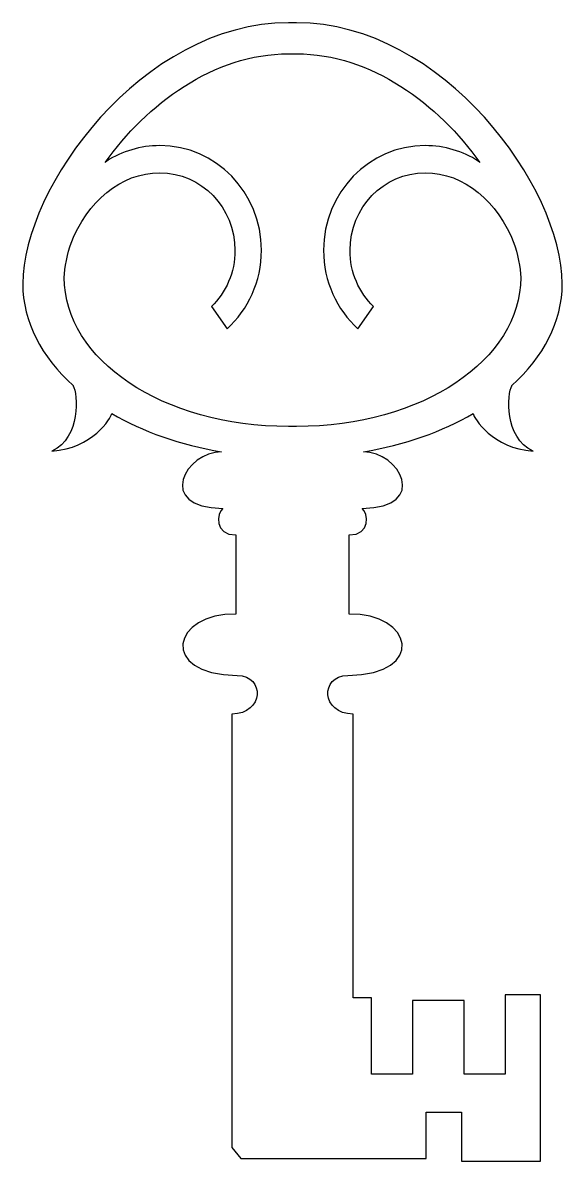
# Model space of a CAD drawing. Header units: centimetres. Extents: x -4.8 to 4.8, y -10.1 to 10.1.
import ezdxf

# ---------------------------------------------------------------- set-up
doc = ezdxf.new("R2010")
doc.units = ezdxf.units.CM
doc.header["$MEASUREMENT"] = 0
doc.layers.add('Camada 1', color=7, linetype='Continuous')

msp = doc.modelspace()

# ---------------------------------------------------------------- linework, layer by layer
at = {"layer": 'Camada 1'}
for points, knots in [([(-1.07437, -9.84201), (-1.07437, -9.84201), (-1.07437, -2.16457), (-1.07437, -2.16457), (-1.07437, -2.16457), (-0.50702, -2.1525), (-0.48287, -1.48856), (-0.9778, -1.47649), (-0.9778, -1.47649), (-2.40224, -1.46442), (-2.11252, -0.3659), (-1.00196, -0.39003), (-1.00196, -0.39003), (-1.00196, -0.39003), (-1.00196, 1.01025), (-1.00196, 1.01025), (-1.00196, 1.01025), (-1.38825, 1.01025), (-1.35203, 1.39654), (-1.23133, 1.48102), (-1.23133, 1.48102), (-2.45056, 1.49311), (-1.88318, 2.49504), (-1.25623, 2.48146), (-1.25623, 2.48146), (-1.98881, 2.60555), (-2.65275, 2.84248), (-3.20124, 3.16237), (-3.20124, 3.16237), (-3.20124, 3.16237), (-3.20124, 3.16237), (-3.20124, 3.16237), (-3.20124, 3.16237), (-3.21331, 3.07786), (-3.54906, 2.54332), (-4.26127, 2.49504), (-4.26127, 2.49504), (-3.74218, 2.73647), (-3.80256, 3.50903), (-3.88704, 3.65389), (-3.88704, 3.65389), (-3.88704, 3.65389), (-3.88479, 3.65614), (-3.88479, 3.65614), (-3.88479, 3.65614), (-4.44683, 4.16313), (-4.77803, 4.78672), (-4.77803, 5.46043), (-4.77803, 5.46043), (-4.77803, 7.16027), (-2.6693, 10.08344), (-0.06866, 10.08344), (-0.06866, 10.08344), (-0.06866, 10.08344), (0.06863, 10.08344), (0.06863, 10.08344), (0.06863, 10.08344), (2.66927, 10.08344), (4.778, 7.16027), (4.778, 5.46043), (4.778, 5.46043), (4.778, 4.78669), (4.44679, 4.16312), (3.88471, 3.65613), (3.88471, 3.65613), (3.88471, 3.65613), (3.88696, 3.65388), (3.88696, 3.65388), (3.88696, 3.65388), (3.80248, 3.50902), (3.7421, 2.73646), (4.26121, 2.49503), (4.26121, 2.49503), (3.54898, 2.54332), (3.21325, 3.07785), (3.20118, 3.16236), (3.20118, 3.16236), (3.20118, 3.16236), (3.20118, 3.16236), (3.20118, 3.16236), (3.20118, 3.16236), (2.6527, 2.84248), (1.98875, 2.60557), (1.25615, 2.48145), (1.25615, 2.48145), (1.88311, 2.49502), (2.45048, 1.4931), (1.23128, 1.48101), (1.23128, 1.48101), (1.35201, 1.3965), (1.3882, 1.01024), (1.00191, 1.01024), (1.00191, 1.01024), (1.00191, 1.01024), (1.00191, -0.39004), (1.00191, -0.39004), (1.00191, -0.39004), (2.1125, -0.36591), (2.40222, -1.46441), (0.97778, -1.4765), (0.97778, -1.4765), (0.48285, -1.48857), (0.50698, -2.15251), (1.07433, -2.16458), (1.07433, -2.16458), (1.07433, -2.16458), (1.07433, -7.18632), (1.07433, -7.18632), (1.07433, -7.18632), (1.07433, -7.18632), (1.40028, -7.18631), (1.40028, -7.18631), (1.40028, -7.18631), (1.40028, -7.18631), (1.40028, -8.5383), (1.40028, -8.5383), (1.40028, -8.5383), (1.40028, -8.5383), (2.12455, -8.5383), (2.12455, -8.5383), (2.12455, -8.5383), (2.12455, -8.5383), (2.12455, -7.23459), (2.12455, -7.23459), (2.12455, -7.23459), (2.12455, -7.23459), (3.04199, -7.23459), (3.04199, -7.23459), (3.04199, -7.23459), (3.04199, -7.23459), (3.04199, -8.5383), (3.04199, -8.5383), (3.04199, -8.5383), (3.04199, -8.5383), (3.76629, -8.5383), (3.76629, -8.5383), (3.76629, -8.5383), (3.76629, -8.5383), (3.76629, -7.13802), (3.76629, -7.13802), (3.76629, -7.13802), (3.76629, -7.13802), (4.39401, -7.13802), (4.39401, -7.13802), (4.39401, -7.13802), (4.39401, -7.13802), (4.39401, -10.08344), (4.39401, -10.08344), (4.39401, -10.08344), (4.39401, -10.08344), (2.99371, -10.08344), (2.99371, -10.08344), (2.99371, -10.08344), (2.99371, -10.08344), (2.99371, -9.21428), (2.99371, -9.21428), (2.99371, -9.21428), (2.99371, -9.21428), (2.36598, -9.21429), (2.36598, -9.21429), (2.36598, -9.21429), (2.36598, -9.21429), (2.36598, -10.03513), (2.36598, -10.03513), (2.36598, -10.03513), (2.36598, -10.03513), (-0.91742, -10.03513), (-0.91742, -10.03513), (-0.91742, -10.03513), (-0.91742, -10.03513), (-1.07437, -9.84201), (-1.07437, -9.84201)], [0, 0, 0, 0, 0.02272727, 0.02272727, 0.02272727, 0.02272727, 0.04545455, 0.04545455, 0.04545455, 0.04545455, 0.06818182, 0.06818182, 0.06818182, 0.06818182, 0.09090909, 0.09090909, 0.09090909, 0.09090909, 0.11363636, 0.11363636, 0.11363636, 0.11363636, 0.13636364, 0.13636364, 0.13636364, 0.13636364, 0.15909091, 0.15909091, 0.15909091, 0.15909091, 0.18181818, 0.18181818, 0.18181818, 0.18181818, 0.20454545, 0.20454545, 0.20454545, 0.20454545, 0.22727273, 0.22727273, 0.22727273, 0.22727273, 0.25, 0.25, 0.25, 0.25, 0.27272727, 0.27272727, 0.27272727, 0.27272727, 0.29545455, 0.29545455, 0.29545455, 0.29545455, 0.31818182, 0.31818182, 0.31818182, 0.31818182, 0.34090909, 0.34090909, 0.34090909, 0.34090909, 0.36363636, 0.36363636, 0.36363636, 0.36363636, 0.38636364, 0.38636364, 0.38636364, 0.38636364, 0.40909091, 0.40909091, 0.40909091, 0.40909091, 0.43181818, 0.43181818, 0.43181818, 0.43181818, 0.45454545, 0.45454545, 0.45454545, 0.45454545, 0.47727273, 0.47727273, 0.47727273, 0.47727273, 0.5, 0.5, 0.5, 0.5, 0.52272727, 0.52272727, 0.52272727, 0.52272727, 0.54545455, 0.54545455, 0.54545455, 0.54545455, 0.56818182, 0.56818182, 0.56818182, 0.56818182, 0.59090909, 0.59090909, 0.59090909, 0.59090909, 0.61363636, 0.61363636, 0.61363636, 0.61363636, 0.63636364, 0.63636364, 0.63636364, 0.63636364, 0.65909091, 0.65909091, 0.65909091, 0.65909091, 0.68181818, 0.68181818, 0.68181818, 0.68181818, 0.70454545, 0.70454545, 0.70454545, 0.70454545, 0.72727273, 0.72727273, 0.72727273, 0.72727273, 0.75, 0.75, 0.75, 0.75, 0.77272727, 0.77272727, 0.77272727, 0.77272727, 0.79545455, 0.79545455, 0.79545455, 0.79545455, 0.81818182, 0.81818182, 0.81818182, 0.81818182, 0.84090909, 0.84090909, 0.84090909, 0.84090909, 0.86363636, 0.86363636, 0.86363636, 0.86363636, 0.88636364, 0.88636364, 0.88636364, 0.88636364, 0.90909091, 0.90909091, 0.90909091, 0.90909091, 0.93181818, 0.93181818, 0.93181818, 0.93181818, 0.95454545, 0.95454545, 0.95454545, 0.95454545, 1, 1, 1, 1]), ([(0.06866, 2.93146), (2.29886, 2.93146), (4.04395, 4.11558), (4.04395, 5.57322), (4.04395, 5.57322), (4.04395, 5.73014), (3.9836, 6.01986), (3.92322, 6.17679), (3.92322, 6.17679), (3.6335, 6.91315), (3.04803, 7.42544), (2.34943, 7.42544), (2.34943, 7.42544), (1.61381, 7.42544), (1.01855, 6.81132), (1.01855, 6.05307), (1.01855, 6.05307), (1.01855, 5.65961), (1.17923, 5.30464), (1.43651, 5.05453), (1.43651, 5.05453), (1.43651, 5.05453), (1.15962, 4.66334), (1.15962, 4.66334), (1.15962, 4.66334), (0.78616, 5.00285), (0.55076, 5.49966), (0.55076, 6.05306), (0.55076, 6.05306), (0.55076, 7.07763), (1.35578, 7.90752), (2.3494, 7.90752), (2.3494, 7.90752), (2.69495, 7.90752), (3.01784, 7.80679), (3.29171, 7.63251), (3.29171, 7.63251), (3.29171, 7.63251), (3.32039, 7.60534), (3.32039, 7.60534), (3.32039, 7.60534), (2.58554, 8.63782), (1.40253, 9.53452), (0.06863, 9.53452), (0.06863, 9.53452), (0.06863, 9.53452), (-0.06866, 9.53454), (-0.06866, 9.53454), (-0.06866, 9.53454), (-1.40256, 9.53454), (-2.58556, 8.63784), (-3.32042, 7.60536), (-3.32042, 7.60536), (-3.32042, 7.60536), (-3.29177, 7.63253), (-3.29177, 7.63253), (-3.29177, 7.63253), (-3.0179, 7.80681), (-2.69498, 7.90754), (-2.34943, 7.90754), (-2.34943, 7.90754), (-1.35579, 7.90754), (-0.55079, 7.07762), (-0.55079, 6.05308), (-0.55079, 6.05308), (-0.55079, 5.49968), (-0.78619, 5.00287), (-1.15965, 4.66336), (-1.15965, 4.66336), (-1.15965, 4.66336), (-1.43654, 5.05455), (-1.43654, 5.05455), (-1.43654, 5.05455), (-1.17926, 5.30466), (-1.01858, 5.65965), (-1.01858, 6.05309), (-1.01858, 6.05309), (-1.01858, 6.81133), (-1.61387, 7.42546), (-2.34946, 7.42546), (-2.34946, 7.42546), (-3.04809, 7.42546), (-3.63356, 6.91317), (-3.92328, 6.17681), (-3.92328, 6.17681), (-3.98363, 6.01989), (-4.04401, 5.73017), (-4.04401, 5.57324), (-4.04401, 5.57324), (-4.04401, 4.1156), (-2.29892, 2.93148), (-0.06872, 2.93148), (-0.06872, 2.93148), (-0.06872, 2.93148), (0.06866, 2.93146), (0.06866, 2.93146)], [0, 0, 0, 0, 0.04, 0.04, 0.04, 0.04, 0.08, 0.08, 0.08, 0.08, 0.12, 0.12, 0.12, 0.12, 0.16, 0.16, 0.16, 0.16, 0.2, 0.2, 0.2, 0.2, 0.24, 0.24, 0.24, 0.24, 0.28, 0.28, 0.28, 0.28, 0.32, 0.32, 0.32, 0.32, 0.36, 0.36, 0.36, 0.36, 0.4, 0.4, 0.4, 0.4, 0.44, 0.44, 0.44, 0.44, 0.48, 0.48, 0.48, 0.48, 0.52, 0.52, 0.52, 0.52, 0.56, 0.56, 0.56, 0.56, 0.6, 0.6, 0.6, 0.6, 0.64, 0.64, 0.64, 0.64, 0.68, 0.68, 0.68, 0.68, 0.72, 0.72, 0.72, 0.72, 0.76, 0.76, 0.76, 0.76, 0.8, 0.8, 0.8, 0.8, 0.84, 0.84, 0.84, 0.84, 0.88, 0.88, 0.88, 0.88, 0.92, 0.92, 0.92, 0.92, 1, 1, 1, 1])]:
    msp.add_open_spline(points, degree=3, knots=knots, dxfattribs=at)

doc.saveas('drawing.dxf')
